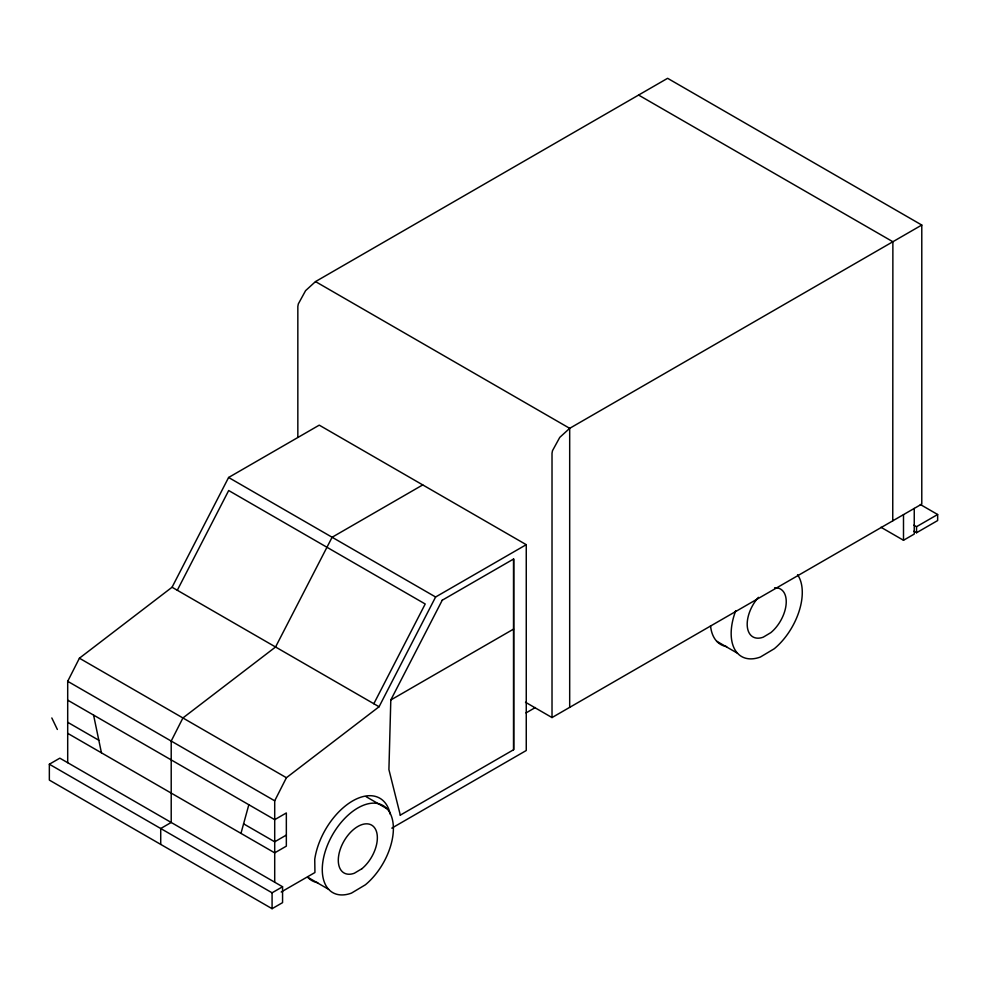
<?xml version="1.0" encoding="UTF-8"?>
<svg xmlns="http://www.w3.org/2000/svg" width="987" height="987" viewBox="0 0 987 987"><rect width="100%" height="100%" fill="white"/><g stroke="black" fill="none" stroke-linecap="round" stroke-linejoin="round"><path stroke-width="1.48" d="M442.25 600.207L390.803 699.98L388.915 769.601L400.303 815.139M240.964 833.386L248.835 804.726M67.696 762.704L67.696 681.301L79.416 658.206L172.059 587.24L228.602 477.486L319.245 425.15L526.256 544.676L526.256 750.515L391.802 828.142M274.707 882.218L274.707 800.815L286.415 777.719L379.07 706.754L435.612 596.999L526.256 544.676M177.302 590.263L228.688 490.527L425.212 603.995L373.826 703.731M525.503 702.25L552.017 717.561L921.784 504.073L921.784 225.048L667.607 78.306L315.507 281.591L305.588 290.647L298.321 303.922L297.84 306.451L297.84 437.093M422.744 484.913L332.113 537.249L275.558 647.003L182.916 717.956L171.207 741.052L171.207 822.455L160.721 828.512L160.721 844.403M921.784 225.048L569.684 428.333L559.765 437.389L552.498 450.677L552.017 453.206L552.017 717.561M49.35 764.222L59.837 758.164L282.566 886.758L282.566 902.636L272.079 908.694L49.35 780.1L49.35 764.222L272.079 892.803L282.566 886.758M442.164 600.256L513.696 558.963L513.696 749.676L400.228 815.188M390.803 699.98L513.561 629.101M286.341 835.076L274.707 841.8L243.592 823.837M525.997 712.935L535.349 707.531M281.196 892.001L314.939 872.52L314.742 859.332A54.445 31.436 -60 0 1 351.952 801.333A54.445 31.436 -60 0 1 390.247 814.226M913.888 525.158L916.541 526.688L937.65 514.511L937.65 520.556L916.541 532.746L913.888 531.216M880.972 527.268L903.5 540.271L914.246 534.066L914.246 508.428M638.589 95.06L892.877 241.741L892.754 520.828M920.34 504.505L937.65 514.511M315.507 281.591L569.684 428.333L569.684 707.358M716.661 641.217L737.499 653.246M228.602 477.486L435.612 596.999M172.059 587.24L379.07 706.754M366.214 796.743L387.04 808.76A50.288 29.042 -60 0 1 365.363 884.808L351.495 893.099A50.288 29.042 -60 0 1 327.918 844.095A50.288 29.042 -60 0 1 387.04 808.76M79.416 658.206L286.415 777.719M67.696 681.301L274.707 800.815M67.696 700.153L274.707 819.666L286.341 812.955L286.341 846.143L274.707 852.854L67.696 733.341M67.696 722.287L98.811 740.25M328.597 889.312L307.771 877.295A50.288 29.042 -60 0 0 317.752 882.662M51.817 717.956L57.357 729.467M93.58 715.094L101.439 752.822M916.541 526.688L916.541 532.746M903.5 514.634L903.5 540.271M513.561 559.037L513.561 749.75M272.079 892.803L272.079 908.694M797.57 574.742A50.288 29.042 -60 0 1 774.264 648.743L760.385 657.034A50.288 29.042 -60 0 1 735.722 610.743M726.642 646.584A50.288 29.042 -60 0 1 710.529 625.758M774.598 587.783A27.624 15.952 -60 0 1 786.145 604.007A27.624 15.952 -60 0 1 770.859 632.618L763.247 637.17A27.624 15.952 -60 0 1 747.356 627.066A27.624 15.952 -60 0 1 758.423 597.332M361.97 868.683L354.345 873.236A27.624 15.952 -60 0 1 341.391 846.328A27.624 15.952 -60 0 1 373.876 826.921A27.624 15.952 -60 0 1 361.97 868.683"/></g></svg>
